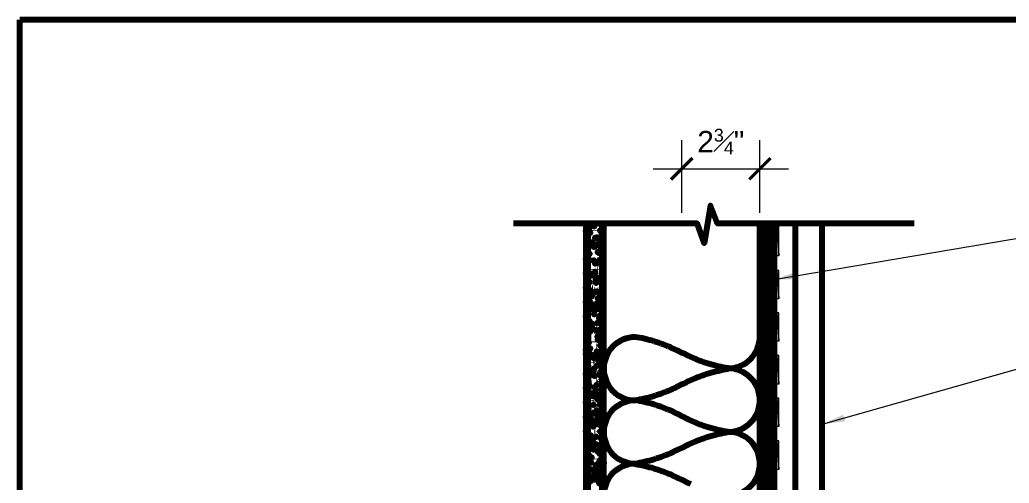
# Model space of a CAD drawing. Extents: x 157.9 to 227.5, y 0 to 46.
# Drawn here: x 157.95 to 192.7, y 29.68 to 45.96 of the extents above; entities that cross this region are included whole.
import ezdxf

# ---------------------------------------------------------------- set-up
doc = ezdxf.new("R2010")
doc.units = 0
doc.header["$MEASUREMENT"] = 0
for name, color, linetype, lineweight in [('Dt-Dim', 3, 'Continuous', 20), ('Dt-Line 1', 9, 'Continuous', 0), ('Dt-Line 2', 6, 'Continuous', 9), ('Dt-Line 3', 7, 'Continuous', 15), ('Dt-Line 4', 1, 'Continuous', 25), ('Dt-Line 5', 54, 'Continuous', 50), ('Dt-Text', 121, 'Continuous', 20)]:
    doc.layers.add(name, color=color, linetype=linetype, lineweight=lineweight)
doc.styles.get("Standard").update_dxf_attribs({"font": 'Arial.ttf'})
doc.dimstyles.new('1 & 1 Half111', dxfattribs={"dimtxt": 0.75, "dimasz": 0.75, "dimexe": 1, "dimexo": 0.375, "dimgap": 0.5, "dimtad": 1, "dimdec": 4, "dimzin": 3, "dimdsep": 46, "dimlunit": 4, "dimtxsty": 'Standard', "dimblk": 'ARCHTICK', "dimcen": 0.09375, "dimdle": 1, "dimclrd": 253, "dimclre": 253, "dimclrt": 256, "dimadec": 0, "dimazin": 0, "dimtfac": 0.6, "dimtdec": 4, "dimtix": 1, "dimtmove": 2, "dimatfit": 0, "dimfxl": 1, "dimfrac": 1, "dimtolj": 1, "dimtzin": 0, "dimlwd": 9, "dimlwe": 9, "dimarcsym": 0})

# ---------------------------------------------------------------- blocks, each defined once
blk = doc.blocks.new('_ARCHTICK')
at = {"color": 0, "linetype": 'ByBlock', "const_width": 0.15}
blk.add_lwpolyline([(-0.5, -0.5), (0.5, 0.5)], dxfattribs=at)
blk = doc.blocks.new('*D4')
at = {"layer": 'Defpoints', "color": 0, "transparency": 16777216}
for p in [(183.941, 40.724), (181.197, 38.806), (183.941, 38.806)]:
    blk.add_point(p, dxfattribs=at)
at = {"layer": 'Dt-Dim', "color": 253, "lineweight": 9, "transparency": 16777216}
for p, q in [((181.197, 39.181), (181.197, 41.724)), ((183.941, 39.181), (183.941, 41.724)), ((180.197, 40.724), (184.941, 40.724))]:
    blk.add_line(p, q, dxfattribs=at)
at = {"layer": 'Dt-Dim', "color": 253, "lineweight": 9, "transparency": 16777216, "xscale": 0.75, "yscale": 0.75, "zscale": 0.75, "rotation": 180}
blk.add_blockref('_ARCHTICK', (181.197, 40.724), dxfattribs=at)
at = {"layer": 'Dt-Dim', "color": 253, "lineweight": 9, "transparency": 16777216, "xscale": 0.75, "yscale": 0.75, "zscale": 0.75}
blk.add_blockref('_ARCHTICK', (183.941, 40.724), dxfattribs=at)
at = {"layer": 'Dt-Dim', "transparency": 16777216, "insert": (182.569, 41.679), "char_height": 0.75, "attachment_point": 5}
blk.add_mtext('\\A1;2{\\H0.600000x;\\S3#4;}"', dxfattribs=at)

msp = doc.modelspace()

# ---------------------------------------------------------------- hatches: boundary and pattern name
at = {"layer": 'Dt-Line 2', "linetype": 'Continuous', "lineweight": 70}
msp.add_hatch(color=256, dxfattribs=at).paths.add_polyline_path([(184.60668, 38.80629), (184.54009, 38.80629), (184.54009, 37.66101), (184.60668, 37.66101)], flags=0)
at = {"layer": 'Dt-Line 2', "linetype": 'Continuous', "lineweight": 0}
for points in [[(184.60668, 37.15496), (184.54009, 37.15496), (184.54009, 36.15617), (184.60668, 36.15617)], [(184.60668, 35.66343), (184.54009, 35.66343), (184.54009, 34.66465), (184.60668, 34.66465)], [(184.60668, 34.15859), (184.54009, 34.15859), (184.54009, 33.1598), (184.60668, 33.1598)], [(184.60668, 32.66707), (184.54009, 32.66707), (184.54009, 31.66828), (184.60668, 31.66828)], [(184.60668, 31.16222), (184.54009, 31.16222), (184.54009, 30.16343), (184.60668, 30.16343)]]:
    msp.add_hatch(color=256, dxfattribs=at).paths.add_polyline_path(points, flags=0)

# ---------------------------------------------------------------- linework, layer by layer
at = {"layer": 'Dt-Line 1', "linetype": 'Continuous', "lineweight": 158}
for p, q in [((177.85486, 38.6598), (177.86818, 38.6598)), ((177.98803, 38.77965), (178.00135, 38.77965)), ((178.32096, 38.5799), (178.33428, 38.5799)), ((178.45413, 38.64648), (178.45413, 38.63316)), ((177.86818, 38.2736), (177.86818, 38.28692)), ((177.90813, 38.44672), (177.90813, 38.46004)), ((177.93476, 38.2736), (177.94808, 38.26029)), ((178.05462, 38.55326), (178.05462, 38.56658)), ((178.10789, 38.22033), (178.10789, 38.23365)), ((178.25438, 38.55326), (178.25438, 38.53994)), ((178.28101, 38.44672), (178.29433, 38.44672)), ((177.82823, 38.06053), (177.82823, 38.04721)), ((178.05462, 38.20701), (178.05462, 38.1937)), ((178.14784, 37.9673), (178.14784, 37.95399)), ((178.22774, 38.10048), (178.24106, 38.10048)), ((178.26769, 37.8874), (178.26769, 37.87408)), ((178.30765, 38.02057), (178.30765, 38.03389)), ((178.3476, 37.91404), (178.36091, 37.91404)), ((177.84154, 37.78086), (177.85486, 37.78086)), ((177.8815, 37.56779), (177.8815, 37.55448)), ((178.05462, 37.58111), (178.05462, 37.59443)), ((178.32096, 37.83414), (178.33428, 37.83414)), ((178.33428, 37.67433), (178.33428, 37.66101)), ((178.3476, 37.79418), (178.36091, 37.79418)), ((178.01467, 37.18159), (178.01467, 37.19491)), ((178.24106, 37.51452), (178.25438, 37.51452)), ((178.24106, 37.30145), (178.25438, 37.30145)), ((178.32096, 37.27481), (178.33428, 37.27481)), ((178.02798, 36.88862), (178.02798, 36.8753)), ((178.06794, 36.84866), (178.08125, 36.84866)), ((178.14784, 37.02178), (178.16116, 37.02178)), ((178.20111, 37.18159), (178.20111, 37.16828)), ((178.22774, 36.8753), (178.24106, 36.8753)), ((178.33428, 37.04842), (178.33428, 37.0351)), ((178.05462, 36.52905), (178.06794, 36.52905)), ((178.09457, 36.67554), (178.09457, 36.68885)), ((178.33428, 36.54237), (178.33428, 36.52905)), ((178.38755, 36.70217), (178.40087, 36.70217)), ((178.40087, 36.66222), (178.41418, 36.67554)), ((178.40087, 36.55569), (178.40087, 36.54237)), ((177.84154, 36.42251), (177.85486, 36.4092)), ((178.05462, 36.4092), (178.06794, 36.4092)), ((178.10789, 36.4891), (178.10789, 36.47578)), ((178.13452, 36.47578), (178.14784, 36.47578)), ((178.22774, 36.30266), (178.24106, 36.30266)), ((177.86818, 36.07627), (177.8815, 36.07627)), ((177.8815, 35.94309), (177.8815, 35.92978)), ((178.21443, 35.86319), (178.22774, 35.86319)), ((178.22774, 36.08958), (178.24106, 36.08958)), ((178.37423, 35.94309), (178.37423, 35.92978)), ((178.44082, 35.99636), (178.45413, 35.99636)), ((177.90813, 35.7167), (177.90813, 35.70338)), ((178.00135, 35.74334), (178.00135, 35.73002)), ((178.0413, 35.59685), (178.0413, 35.61016)), ((178.14784, 35.76997), (178.16116, 35.76997)), ((178.44082, 35.49031), (178.44082, 35.47699)), ((177.89481, 35.3305), (177.90813, 35.3305)), ((178.06794, 35.30387), (178.06794, 35.29055)), ((178.17447, 35.30387), (178.18779, 35.29055)), ((178.20111, 35.26392), (178.21443, 35.26392)), ((178.20111, 35.13074), (178.21443, 35.13074)), ((178.4275, 35.18402), (178.4275, 35.19733)), ((177.82823, 35.03752), (177.82823, 35.02421)), ((178.00135, 34.82445), (178.01467, 34.82445)), ((178.17447, 34.89104), (178.18779, 34.90435)), ((178.21443, 34.79781), (178.22774, 34.79781)), ((178.28101, 34.77118), (178.29433, 34.77118)), ((178.37423, 34.99757), (178.37423, 34.98426)), ((177.82823, 34.61137), (177.84154, 34.61137)), ((177.82823, 34.53147), (177.82823, 34.51816)), ((177.8815, 34.55811), (177.89481, 34.55811)), ((177.89481, 34.49152), (177.90813, 34.49152)), ((178.08125, 34.63801), (178.08125, 34.65133)), ((178.18779, 34.4782), (178.20111, 34.4782)), ((177.86818, 34.19854), (177.8815, 34.19854)), ((178.02798, 34.30508), (178.0413, 34.30508)), ((178.08125, 34.23849), (178.08125, 34.25181)), ((178.22774, 34.18523), (178.24106, 34.18523)), ((178.36091, 34.37167), (178.37423, 34.37167)), ((177.82823, 34.02542), (177.82823, 34.0121)), ((178.05462, 33.91888), (178.05462, 33.90556)), ((178.06794, 34.0121), (178.06794, 34.02542)), ((178.09457, 33.98547), (178.10789, 33.98547)), ((178.10789, 33.94551), (178.1212, 33.94551)), ((178.25438, 33.94551), (178.25438, 33.95883)), ((178.32096, 33.73244), (178.32096, 33.74576)), ((178.41418, 33.98547), (178.4275, 33.97215)), ((177.85486, 33.50605), (177.86818, 33.50605)), ((177.8815, 33.47942), (177.89481, 33.49273)), ((177.89481, 33.66586), (177.89481, 33.65254)), ((177.94808, 33.70581), (177.9614, 33.70581)), ((178.00135, 33.49273), (178.01467, 33.49273)), ((178.14784, 33.42614), (178.14784, 33.41283)), ((178.22774, 33.546), (178.24106, 33.546)), ((178.33428, 33.51937), (178.33428, 33.50605)), ((178.37423, 33.58595), (178.37423, 33.59927)), ((177.94808, 33.25302), (177.9614, 33.25302)), ((178.02798, 33.21307), (178.0413, 33.21307)), ((178.20111, 33.30629), (178.21443, 33.30629)), ((178.21443, 33.27966), (178.22774, 33.26634)), ((178.4275, 33.25302), (178.44082, 33.26634)), ((177.82823, 32.96004), (177.84154, 32.94673)), ((178.14784, 32.89346), (178.16116, 32.89346)), ((178.22774, 32.92009), (178.24106, 32.92009)), ((178.33428, 33.01331), (178.33428, 33)), ((177.82823, 32.34745), (177.82823, 32.33414)), ((177.93476, 32.36077), (177.94808, 32.36077)), ((177.98803, 32.60048), (177.98803, 32.58716)), ((178.01467, 32.37409), (178.02798, 32.37409)), ((178.02798, 32.64043), (178.02798, 32.65375)), ((178.16116, 32.57384), (178.16116, 32.56053)), ((178.33428, 32.50726), (178.33428, 32.49394)), ((177.98803, 32.26755), (178.00135, 32.26755)), ((178.18779, 32.3075), (178.20111, 32.3075)), ((178.21443, 32.20096), (178.21443, 32.18765)), ((177.89481, 31.68159), (177.90813, 31.68159)), ((177.92145, 31.85472), (177.92145, 31.8414)), ((178.18779, 31.9213), (178.18779, 31.93462)), ((178.24106, 31.82808), (178.25438, 31.82808)), ((178.41418, 31.93462), (178.41418, 31.9213)), ((178.13452, 31.44188), (178.14784, 31.44188)), ((178.14784, 31.52179), (178.16116, 31.52179)), ((178.28101, 31.49515), (178.28101, 31.48184)), ((177.82823, 31.00242), (177.82823, 30.9891)), ((177.85486, 31.25544), (177.85486, 31.26876)), ((177.94808, 31.10895), (177.9614, 31.10895)), ((177.98803, 31.24213), (178.00135, 31.24213)), ((177.98803, 31.04237), (177.98803, 31.05569)), ((178.02798, 31.16222), (178.0413, 31.16222)), ((178.0413, 30.94915), (178.05462, 30.94915)), ((178.13452, 30.94915), (178.13452, 30.96247)), ((178.14784, 31.04237), (178.16116, 31.02905)), ((178.24106, 30.93583), (178.24106, 30.94915)), ((177.89481, 30.6029), (177.90813, 30.6029)), ((178.17447, 30.80266), (178.18779, 30.80266)), ((178.44082, 30.74939), (178.45413, 30.74939)), ((177.82823, 30.49636), (177.82823, 30.48305)), ((177.8815, 30.46973), (177.8815, 30.45641)), ((178.17447, 30.36319), (178.17447, 30.34987)), ((178.21443, 30.53631), (178.21443, 30.523)), ((177.82823, 29.99031), (177.82823, 29.97699)), ((177.84154, 30.11016), (177.85486, 30.09685)), ((177.90813, 29.89709), (177.90813, 29.88377)), ((178.0413, 30.12348), (178.05462, 30.12348)), ((178.32096, 29.93704), (178.32096, 29.92373)), ((178.44082, 29.91041), (178.45413, 29.91041)), ((177.85486, 29.85714), (177.86818, 29.85714)), ((178.08125, 29.71065), (178.08125, 29.69733)), ((178.21443, 29.87046), (178.21443, 29.88377))]:
    msp.add_line(p, q, dxfattribs=at)
for points in [[(177.93476, 38.5799), (177.93476, 38.5799), (177.93476, 38.57991)], [(177.9614, 38.64648), (177.9614, 38.64648), (177.9614, 38.6465)], [(178.1212, 38.71307), (178.1212, 38.71307), (178.1212, 38.71308)], [(178.13452, 38.80629), (178.13452, 38.80629), (178.13452, 38.8063)], [(178.26769, 38.79297), (178.26769, 38.79297), (178.26769, 38.77965)], [(178.30765, 38.80629), (178.30765, 38.80629), (178.30765, 38.8063)], [(178.37423, 38.5799), (178.37423, 38.5799), (178.37423, 38.57991)], [(183.94082, 38.56658), (184.10062, 38.42009), (184.34033, 38.67312), (184.44687, 38.56658)], [(183.95413, 38.80629), (184.10062, 38.67312), (184.23379, 38.80629)], [(177.82823, 38.53994), (177.82823, 38.56658)], [(177.92145, 38.48668), (177.92145, 38.48668), (177.92145, 38.48669)], [(177.97472, 38.47336), (177.97472, 38.47336), (177.97472, 38.47337)], [(178.16116, 38.30023), (178.16116, 38.30023), (178.16116, 38.30025)], [(178.21443, 38.31355), (178.21443, 38.31355), (178.21443, 38.31357)], [(178.25438, 38.30023), (178.25438, 38.30023), (178.25438, 38.30025)], [(178.33428, 38.55326), (178.33428, 38.55326), (178.33428, 38.55328)], [(178.40087, 38.39346), (178.40087, 38.39346), (178.40087, 38.39347)], [(178.4275, 38.48668), (178.4275, 38.48668), (178.4275, 38.48669)], [(183.94082, 38.32687), (184.10062, 38.16707), (184.34033, 38.42009), (184.44687, 38.32687)], [(177.84154, 38.08716), (177.84154, 38.08716), (177.84154, 38.08718)], [(177.85486, 37.9673), (177.85486, 37.9673), (177.85486, 37.96732)], [(177.8815, 38.08716), (177.8815, 38.08716), (177.8815, 38.08718)], [(178.08125, 38.10048), (178.08125, 38.10048), (178.08125, 38.10049)], [(178.10789, 37.98063), (178.10789, 37.98063), (178.10789, 37.98064)], [(178.14784, 37.99394), (178.14784, 37.99394), (178.14784, 37.99396)], [(178.28101, 38.12711), (178.28101, 38.12711), (178.28101, 38.12712)], [(178.33428, 38.00726), (178.33428, 38.00726), (178.33428, 38.00727)], [(183.94082, 38.07385), (184.10062, 37.92736), (184.34033, 38.16707), (184.44687, 38.07385)], [(183.94082, 37.82082), (184.10062, 37.67433), (184.34033, 37.92736), (184.44687, 37.82082)], [(177.82823, 37.55448), (177.82823, 37.55448), (177.82823, 37.55449)], [(177.85486, 37.66101), (177.85486, 37.66101), (177.85486, 37.66103)], [(177.92145, 37.54115), (177.92145, 37.54115), (177.92145, 37.54117)], [(177.9614, 37.74092), (177.9614, 37.74092), (177.9614, 37.74093)], [(178.25438, 37.79418), (178.25438, 37.79418), (178.25438, 37.79419)], [(178.29433, 37.82082), (178.29433, 37.82082), (178.29433, 37.82083)], [(178.4275, 37.55448), (178.4275, 37.55448), (178.4275, 37.55449)], [(178.44082, 37.87408), (178.44082, 37.87408), (178.44082, 37.8741)], [(183.94082, 37.56779), (184.10062, 37.4213), (184.34033, 37.67433), (184.44687, 37.56779)], [(177.85486, 37.35471), (177.85486, 37.35471), (177.85486, 37.35473)], [(177.8815, 37.23486), (177.8815, 37.23486), (177.8815, 37.23488)], [(177.89481, 37.52784), (177.89481, 37.52784), (177.89481, 37.52785)], [(177.89481, 37.4213), (177.89481, 37.4213), (177.89481, 37.42132)], [(177.93476, 37.51452), (177.93476, 37.51452), (177.93476, 37.51454)], [(177.93476, 37.47457), (177.93476, 37.47457), (177.93476, 37.47458)], [(178.10789, 37.50121), (178.10789, 37.50121), (178.10789, 37.50122)], [(178.16116, 37.39467), (178.16116, 37.39467), (178.16116, 37.39468)], [(178.18779, 37.43462), (178.18779, 37.43462), (178.18779, 37.43463)], [(178.33428, 37.4213), (178.33428, 37.4213), (178.33428, 37.42132)], [(178.37423, 37.32808), (178.37423, 37.32808), (178.37423, 37.3281)], [(178.41418, 37.3414), (178.41418, 37.3414), (178.41418, 37.34141)], [(183.94082, 37.32808), (184.10062, 37.16828), (184.34033, 37.4213), (184.44687, 37.32808)], [(177.82823, 37.04842), (177.82823, 37.04842), (177.82823, 37.04843)], [(178.01467, 37.0351), (178.01467, 37.0351), (178.01467, 37.03511)], [(178.14784, 36.98184), (178.14784, 36.98184), (178.14784, 36.98185)], [(178.16116, 37.10169), (178.16116, 37.10169), (178.16116, 37.1017)], [(178.22774, 36.90193), (178.22774, 36.90193), (178.22774, 36.90195)], [(183.94082, 37.07506), (184.10062, 36.92857), (184.34033, 37.16828), (184.44687, 37.07506)], [(183.94082, 36.82203), (184.10062, 36.67554), (184.34033, 36.92857), (184.44687, 36.82203)], [(177.82823, 36.54237), (177.82823, 36.54237), (177.82823, 36.54238)], [(177.9614, 36.74213), (177.9614, 36.74213), (177.9614, 36.74214)], [(178.17447, 36.79539), (178.17447, 36.79539), (178.17447, 36.79541)], [(178.18779, 36.71549), (178.18779, 36.71549), (178.18779, 36.7155)], [(178.24106, 36.79539), (178.24106, 36.79539), (178.24106, 36.79541)], [(183.94082, 36.569), (184.10062, 36.42251), (184.34033, 36.67554), (184.44687, 36.569)], [(177.84154, 36.4891), (177.84154, 36.4891), (177.84154, 36.48911)], [(177.97472, 36.46246), (177.97472, 36.46246), (177.97472, 36.46248)], [(177.97472, 36.42251), (177.97472, 36.42251), (177.97472, 36.42253)], [(177.97472, 36.30266), (177.97472, 36.30266), (177.97472, 36.30267)], [(178.0413, 36.24939), (178.0413, 36.24939), (178.0413, 36.2494)], [(178.06794, 36.31598), (178.06794, 36.31598), (178.06794, 36.31599)], [(178.20111, 36.4092), (178.20111, 36.4092), (178.20111, 36.40921)], [(178.25438, 36.16949), (178.25438, 36.16949), (178.25438, 36.1695)], [(178.30765, 36.31598), (178.30765, 36.31598), (178.30765, 36.31599)], [(178.3476, 36.24939), (178.3476, 36.24939), (178.3476, 36.2494)], [(178.40087, 36.20944), (178.40087, 36.20944), (178.40087, 36.20945)], [(178.41418, 36.30266), (178.41418, 36.30266), (178.41418, 36.30267)], [(183.94082, 36.32929), (184.10062, 36.16949), (184.34033, 36.42251), (184.44687, 36.32929)], [(183.94082, 36.07627), (184.10062, 35.92978), (184.34033, 36.16949), (184.44687, 36.07627)], [(177.82823, 36.03631), (177.82823, 36.03631), (177.82823, 36.03633)], [(177.97472, 36.03631), (177.97472, 36.03631), (177.97472, 36.03633)], [(178.02798, 35.96973), (178.02798, 35.96973), (178.02798, 35.96974)], [(178.13452, 35.83656), (178.13452, 35.83656), (178.13452, 35.83657)], [(178.22774, 35.7966), (178.22774, 35.7966), (178.22774, 35.79662)], [(178.33428, 36.03631), (178.33428, 36.03631), (178.33428, 36.03633)], [(183.94082, 35.82324), (184.10062, 35.67675), (184.34033, 35.92978), (184.44687, 35.82324)], [(177.82823, 35.53026), (177.82823, 35.53026), (177.82823, 35.53027)], [(177.8815, 35.54358), (177.8815, 35.54358), (177.8815, 35.54359)], [(177.89481, 35.76997), (177.89481, 35.76997), (177.89481, 35.76998)], [(178.08125, 35.76997), (178.08125, 35.76997), (178.08125, 35.76998)], [(178.1212, 35.75665), (178.1212, 35.75665), (178.1212, 35.75667)], [(178.1212, 35.61016), (178.1212, 35.61016), (178.1212, 35.61018)], [(178.29433, 35.49031), (178.29433, 35.49031), (178.29433, 35.49032)], [(178.33428, 35.53026), (178.33428, 35.53026), (178.33428, 35.53027)], [(178.3476, 35.58353), (178.3476, 35.58353), (178.3476, 35.58354)], [(178.36091, 35.76997), (178.36091, 35.76997), (178.36091, 35.76998)], [(178.37423, 35.46367), (178.37423, 35.46367), (178.37423, 35.46369)], [(183.94082, 35.57021), (184.10062, 35.42372), (184.34033, 35.67675), (184.44687, 35.57021)], [(177.9614, 35.37045), (177.9614, 35.37045), (177.9614, 35.37047)], [(177.9614, 35.26392), (177.9614, 35.26392), (177.9614, 35.26393)], [(178.02798, 35.29055), (178.02798, 35.29055), (178.02798, 35.29056)], [(178.0413, 35.18402), (178.0413, 35.18402), (178.0413, 35.18403)], [(178.22774, 35.30387), (178.22774, 35.30387), (178.22774, 35.30388)], [(178.29433, 35.38377), (178.29433, 35.38377), (178.29433, 35.38378)], [(178.40087, 35.38377), (178.40087, 35.38377), (178.40087, 35.38378)], [(183.94082, 35.3305), (184.10062, 35.1707), (184.34033, 35.42372), (184.44687, 35.3305)], [(183.94082, 35.07748), (184.10062, 34.93099), (184.34033, 35.1707), (184.44687, 35.07748)], [(177.8815, 34.90435), (177.8815, 34.90435), (177.8815, 34.90437)], [(177.97472, 35.01089), (177.97472, 35.01089), (177.97472, 35.0109)], [(178.01467, 35.06416), (178.01467, 35.06416), (178.01467, 35.06417)], [(178.18779, 35.05084), (178.18779, 35.05084), (178.18779, 35.05085)], [(178.24106, 34.82445), (178.24106, 34.82445), (178.24106, 34.82446)], [(178.28101, 34.97094), (178.28101, 34.97094), (178.28101, 34.97095)], [(178.33428, 35.07748), (178.33428, 35.07748), (178.33428, 35.07749)], [(178.33428, 35.02421), (178.33428, 35.02421), (178.33428, 35.02422)], [(177.93476, 34.62469), (177.93476, 34.62469), (177.93476, 34.6247)], [(177.97472, 34.41162), (177.97472, 34.41162), (177.97472, 34.41163)], [(178.25438, 34.71791), (178.25438, 34.71791), (178.25438, 34.71792)], [(178.29433, 34.74455), (178.29433, 34.74455), (178.29433, 34.74456)], [(178.33428, 34.51816), (178.33428, 34.51816), (178.33428, 34.51817)], [(178.36091, 34.67796), (178.37423, 34.66465)], [(183.94082, 34.57142), (184.10062, 34.42494), (184.34033, 34.67796), (184.44687, 34.57142)], [(183.94082, 34.33172), (184.10062, 34.17191), (184.34033, 34.42494), (184.44687, 34.33172)], [(177.82823, 34.35835), (177.82823, 34.35835), (177.82823, 34.35836)], [(177.82823, 34.21186), (177.82823, 34.21186), (177.82823, 34.21187)], [(177.94808, 34.18523), (177.94808, 34.18523), (177.94808, 34.18524)], [(177.9614, 34.35835), (177.9614, 34.35835), (177.9614, 34.35836)], [(178.08125, 34.17191), (178.08125, 34.17191), (178.08125, 34.17192)], [(178.10789, 34.06537), (178.10789, 34.06537), (178.10789, 34.06538)], [(178.20111, 34.17191), (178.20111, 34.17191), (178.20111, 34.17192)], [(178.21443, 34.30508), (178.21443, 34.30508), (178.21443, 34.30509)], [(178.30765, 34.18523), (178.30765, 34.18523), (178.30765, 34.18524)], [(178.37423, 34.27844), (178.37423, 34.27844), (178.37423, 34.27846)], [(178.41418, 34.34503), (178.41418, 34.34503), (178.41418, 34.34505)], [(183.94082, 34.07869), (184.10062, 33.9322), (184.34033, 34.17191), (184.44687, 34.07869)], [(177.90813, 33.79903), (177.90813, 33.79903), (177.90813, 33.79904)], [(177.90813, 33.77239), (177.90813, 33.77239), (177.90813, 33.77241)], [(178.21443, 33.79903), (178.21443, 33.79903), (178.21443, 33.79904)], [(178.28101, 33.97215), (178.28101, 33.97215), (178.28101, 33.97216)], [(178.33428, 34.0121), (178.33428, 34.0121), (178.33428, 34.01212)], [(178.45413, 33.78571), (178.45413, 33.78571), (178.45413, 33.78572)], [(183.94082, 33.82566), (184.10062, 33.67917), (184.34033, 33.9322), (184.44687, 33.82566)], [(177.82823, 33.51937), (177.82823, 33.51937), (177.82823, 33.51938)], [(177.92145, 33.38619), (177.92145, 33.38619), (177.92145, 33.38621)], [(178.00135, 33.51937), (178.00135, 33.51937), (178.00135, 33.51938)], [(178.09457, 33.59927), (178.09457, 33.59927), (178.09457, 33.59928)], [(178.13452, 33.45278), (178.13452, 33.45278), (178.13452, 33.45279)], [(178.29433, 33.47942), (178.29433, 33.47942), (178.29433, 33.47943)], [(178.36091, 33.6259), (178.36091, 33.6259), (178.36091, 33.62592)], [(179.55542, 30.37195), (179.64099, 30.38626), (179.72624, 30.40202), (179.81116, 30.41924), (179.89572, 30.4379), (179.97992, 30.45801), (180.06373, 30.47955), (180.14713, 30.50252), (180.23011, 30.52691), (180.31265, 30.55272), (180.39472, 30.57994), (180.47632, 30.60856), (180.55741, 30.63858), (180.638, 30.67), (180.71805, 30.70279), (180.79754, 30.73697), (180.87647, 30.77252), (180.95481, 30.80943), (181.03255, 30.84771), (181.10965, 30.88734), (181.19551, 30.91671), (181.27198, 30.95769), (181.34909, 30.99732), (181.42682, 31.03559), (181.50516, 31.07251), (181.58409, 31.10806), (181.66359, 31.14223), (181.74364, 31.17503), (181.82422, 31.20644), (181.90532, 31.23646), (181.98691, 31.26509), (182.06899, 31.2923), (182.15152, 31.31811), (182.2345, 31.34251), (182.3179, 31.36548), (182.40171, 31.38702), (182.48591, 31.40712), (182.57048, 31.42579), (182.6554, 31.44301), (182.74065, 31.45877), (182.82622, 31.47728), (182.74065, 31.49158), (182.6554, 31.50735), (182.57048, 31.52457), (182.48591, 31.54323), (182.40171, 31.56334), (182.3179, 31.58488), (182.2345, 31.60785), (182.15152, 31.63224), (182.06899, 31.65805), (181.98691, 31.68527), (181.90532, 31.71389), (181.82422, 31.74391), (181.74364, 31.77532), (181.66359, 31.80812), (181.58409, 31.8423), (181.50516, 31.87784), (181.42682, 31.91476), (181.34909, 31.95304), (181.27198, 31.99267), (181.18571, 32.03558), (181.10923, 32.07655), (181.03212, 32.11618), (180.95438, 32.15445), (180.87603, 32.19136), (180.7971, 32.2269), (180.7176, 32.26107), (180.63755, 32.29385), (180.55696, 32.32526), (180.47586, 32.35527), (180.39426, 32.38389), (180.31218, 32.4111), (180.22965, 32.4369), (180.14667, 32.46128), (180.06326, 32.48424), (179.97945, 32.50578), (179.89525, 32.52588), (179.81068, 32.54453), (179.72576, 32.56174), (179.64051, 32.5775), (179.55542, 32.59592), (179.64099, 32.61023), (179.72624, 32.62599), (179.81116, 32.64321), (179.89572, 32.66188), (179.97992, 32.68198), (180.06373, 32.70352), (180.14713, 32.72649), (180.23011, 32.75089), (180.31265, 32.77669), (180.39472, 32.80391), (180.47632, 32.83253), (180.55741, 32.86256), (180.638, 32.89397), (180.71805, 32.92676), (180.79754, 32.96094), (180.87647, 32.99649), (180.95481, 33.0334), (181.03255, 33.07168), (181.10965, 33.11131), (181.18612, 33.15229), (181.27198, 33.18166), (181.34909, 33.22129), (181.42682, 33.25956), (181.50516, 33.29648), (181.58409, 33.33203), (181.66359, 33.36621), (181.74364, 33.399), (181.82422, 33.43041), (181.90532, 33.46044), (181.98691, 33.48906), (182.06899, 33.51628), (182.15152, 33.54209), (182.2345, 33.56648), (182.3179, 33.58945), (182.40171, 33.61099), (182.48591, 33.63109), (182.57048, 33.64976), (182.6554, 33.66698), (182.74065, 33.68274), (182.82622, 33.69705)], [(183.94082, 33.57263), (184.10062, 33.42614), (184.34033, 33.67917), (184.44687, 33.57263)], [(183.94082, 33.33293), (184.10062, 33.17312), (184.34033, 33.42614), (184.44687, 33.33293)], [(177.9614, 33.09322), (177.9614, 33.09322), (177.9614, 33.09323)], [(178.13452, 33.05326), (178.13452, 33.05326), (178.13452, 33.05328)], [(178.20111, 33.11985), (178.20111, 33.11985), (178.20111, 33.11986)], [(178.29433, 33.26634), (178.29433, 33.2397), (178.29433, 33.22639)], [(178.40087, 33.0799), (178.40087, 33.0799), (178.40087, 33.07991)], [(178.4275, 33.0799), (178.4275, 33.0799), (178.4275, 33.07991)], [(178.45413, 33.06658), (178.45413, 33.06658), (178.45413, 33.06659)], [(183.94082, 33.0799), (184.10062, 32.93341), (184.34033, 33.17312), (184.44687, 33.0799)], [(177.82823, 33.01331), (177.82823, 33.01331), (177.82823, 33.01332)], [(177.92145, 33), (177.92145, 33), (177.92145, 33.00001)], [(177.92145, 32.90677), (177.92145, 32.90677), (177.92145, 32.90679)], [(178.0413, 32.82687), (178.0413, 32.82687), (178.0413, 32.82688)], [(178.06794, 32.74697), (178.06794, 32.74697), (178.06794, 32.74698)], [(178.1212, 32.72033), (178.1212, 32.72033), (178.1212, 32.72035)], [(178.17447, 32.94673), (178.17447, 32.94673), (178.17447, 32.94674)], [(178.18779, 32.82687), (178.18779, 32.82687), (178.18779, 32.82688)], [(178.20111, 32.80024), (178.20111, 32.80024), (178.20111, 32.80025)], [(178.3476, 32.76029), (178.3476, 32.76029), (178.3476, 32.7603)], [(178.41418, 32.92009), (178.41418, 32.92009), (178.41418, 32.92011)], [(183.94082, 32.82687), (184.10062, 32.68038), (184.34033, 32.93341), (184.44687, 32.82687)], [(183.94082, 32.57384), (184.10062, 32.42736), (184.34033, 32.68038), (184.44687, 32.57384)], [(177.93476, 32.3874), (177.93476, 32.3874), (177.93476, 32.38742)], [(178.09457, 32.42736), (178.09457, 32.42736), (178.09457, 32.42737)], [(178.25438, 32.6138), (178.25438, 32.6138), (178.25438, 32.61381)], [(178.37423, 32.6138), (178.37423, 32.6138), (178.37423, 32.61381)], [(178.38755, 32.36077), (178.38755, 32.36077), (178.38755, 32.36078)], [(178.4275, 32.50726), (178.4275, 32.50726), (178.4275, 32.50727)], [(183.94082, 32.33414), (184.10062, 32.17433), (184.34033, 32.42736), (184.44687, 32.33414)], [(177.82823, 32.00121), (177.82823, 32.00121), (177.82823, 32.00122)], [(177.85486, 32.17433), (177.85486, 32.17433), (177.85486, 32.17434)], [(178.00135, 32.04116), (178.00135, 32.04116), (178.00135, 32.04117)], [(178.08125, 32.14769), (178.08125, 32.14769), (178.08125, 32.14771)], [(178.16116, 32.12106), (178.16116, 32.12106), (178.16116, 32.12107)], [(178.20111, 32.2276), (178.20111, 32.2276), (178.20111, 32.22761)], [(178.22774, 32.14769), (178.22774, 32.14769), (178.22774, 32.14771)], [(178.36091, 32.13438), (178.36091, 32.13438), (178.36091, 32.13439)], [(178.40087, 32.05447), (178.40087, 32.05447), (178.40087, 32.05449)], [(183.94082, 32.08111), (184.10062, 31.93462), (184.34033, 32.17433), (184.44687, 32.08111)], [(177.89481, 31.81476), (177.89481, 31.81476), (177.89481, 31.81478)], [(177.97472, 31.72154), (177.97472, 31.72154), (177.97472, 31.72156)], [(178.08125, 31.66828), (178.08125, 31.66828), (178.08125, 31.66829)], [(178.09457, 31.86803), (178.09457, 31.86803), (178.09457, 31.86805)], [(178.10789, 31.69491), (178.10789, 31.69491), (178.10789, 31.69492)], [(178.18779, 31.80145), (178.18779, 31.80145), (178.18779, 31.80146)], [(178.22774, 31.93462), (178.22774, 31.93462), (178.22774, 31.93463)], [(178.25438, 31.96126), (178.25438, 31.96126), (178.25438, 31.96127)], [(178.28101, 31.73486), (178.28101, 31.73486), (178.28101, 31.73487)], [(178.30765, 31.65496), (178.33428, 31.65496), (178.33428, 31.64164)], [(183.94082, 31.82808), (184.10062, 31.68159), (184.34033, 31.93462), (184.44687, 31.82808)], [(183.94082, 31.57506), (184.10062, 31.42857), (184.34033, 31.68159), (184.44687, 31.57506)], [(177.82823, 31.49515), (177.82823, 31.49515), (177.82823, 31.49517)], [(177.86818, 31.48184), (177.86818, 31.48184), (177.86818, 31.48185)], [(177.94808, 31.32203), (177.93476, 31.33535), (177.92145, 31.32203)], [(178.00135, 31.34866), (178.00135, 31.34866), (178.00135, 31.34868)], [(178.18779, 31.30871), (178.18779, 31.30871), (178.18779, 31.30872)], [(178.33428, 31.49515), (178.33428, 31.49515), (178.33428, 31.49517)], [(178.37423, 31.50847), (178.37423, 31.50847), (178.37423, 31.50848)], [(178.41418, 31.46852), (178.44082, 31.49515), (178.44082, 31.49515), (178.4275, 31.48184)], [(183.94082, 31.33535), (184.10062, 31.17554), (184.34033, 31.42857), (184.44687, 31.33535)], [(177.86818, 31.14891), (177.86818, 31.14891), (177.86818, 31.14892)], [(178.0413, 31.00242), (178.0413, 31.00242), (178.0413, 31.00243)], [(178.06794, 31.14891), (178.06794, 31.14891), (178.06794, 31.14892)], [(178.20111, 31.04237), (178.20111, 31.04237), (178.20111, 31.04238)], [(178.28101, 31.00242), (178.28101, 31.00242), (178.28101, 31.00243)], [(178.33428, 30.9891), (178.33428, 30.9891), (178.33428, 30.98911)], [(178.36091, 31.24213), (178.36091, 31.24213), (178.36091, 31.24214)], [(183.94082, 31.08232), (184.10062, 30.93583), (184.34033, 31.17554), (184.44687, 31.08232)], [(183.94082, 30.82929), (184.10062, 30.6828), (184.34033, 30.93583), (184.44687, 30.82929)], [(177.85486, 30.61622), (177.85486, 30.61622), (177.85486, 30.61623)], [(177.94808, 30.65617), (177.94808, 30.65617), (177.94808, 30.65618)], [(178.24106, 30.80266), (178.24106, 30.80266), (178.24106, 30.80267)], [(178.32096, 30.70944), (178.32096, 30.70944), (178.32096, 30.70945)], [(178.45413, 30.86924), (178.45413, 30.86924), (178.45413, 30.86926)], [(183.94082, 30.57627), (184.10062, 30.42978), (184.34033, 30.6828), (184.44687, 30.57627)], [(177.97472, 30.45641), (177.94808, 30.45641)], [(178.01467, 30.40314), (178.01467, 30.40314), (178.01467, 30.40316)], [(178.17447, 30.30992), (178.17447, 30.30992), (178.17447, 30.30994)], [(178.28101, 30.40314), (178.28101, 30.40314), (178.28101, 30.40316)], [(178.28101, 30.37651), (178.28101, 30.37651), (178.28101, 30.37652)], [(178.33428, 30.48305), (178.33428, 30.48305), (178.33428, 30.48306)], [(178.33428, 30.34987), (178.33428, 30.34987), (178.33428, 30.34989)], [(178.45413, 30.37651), (178.45413, 30.37651), (178.45413, 30.37652)], [(179.55494, 30.35451), (179.64051, 30.34021), (179.72576, 30.32445), (179.81068, 30.30724), (179.89525, 30.28859), (179.97945, 30.26849), (180.06326, 30.24695), (180.14667, 30.22399), (180.22965, 30.19961), (180.31218, 30.17381), (180.39426, 30.1466), (180.47586, 30.11798), (180.55696, 30.08797), (180.63755, 30.05657), (180.7176, 30.02378), (180.7971, 29.98961), (180.87603, 29.95407), (180.95438, 29.91716), (181.03212, 29.87889), (181.10923, 29.83927), (181.19551, 29.80968), (181.27198, 29.7687), (181.34909, 29.72907), (181.42682, 29.69079), (181.50516, 29.65387)], [(183.94082, 30.33656), (184.10062, 30.17675), (184.34033, 30.42978), (184.44687, 30.33656)], [(177.86818, 29.97699), (177.86818, 29.97699), (177.86818, 29.97701)], [(178.02798, 30.16343), (178.02798, 30.16343), (178.02798, 30.16345)], [(178.08125, 29.92373), (178.08125, 29.92373), (178.08125, 29.92374)], [(178.10789, 29.92373), (178.10789, 29.92373), (178.10789, 29.92374)], [(178.13452, 30.03026), (178.13452, 30.03026), (178.13452, 30.03027)], [(178.29433, 30.07021), (178.29433, 30.07021), (178.29433, 30.07023)], [(178.33428, 29.97699), (178.33428, 29.97699), (178.33428, 29.97701)], [(178.38755, 30.0569), (178.38755, 30.0569), (178.38755, 30.05691)], [(178.40087, 30.08353), (178.40087, 30.08353), (178.40087, 30.08354)], [(183.94082, 30.08353), (184.10062, 29.93704), (184.34033, 30.17675), (184.44687, 30.08353)], [(183.94082, 29.8305), (184.10062, 29.68401), (184.34033, 29.93704), (184.44687, 29.8305)], [(177.90813, 29.7506), (177.90813, 29.7506), (177.90813, 29.75062)], [(177.97472, 29.73728), (177.97472, 29.73728), (177.97472, 29.7373)], [(178.17447, 29.80387), (178.17447, 29.80387), (178.17447, 29.80388)], [(178.26769, 29.85714), (178.26769, 29.85714), (178.26769, 29.85715)], [(178.29433, 29.68401), (178.29433, 29.68401), (178.29433, 29.68403)], [(178.36091, 29.88377), (178.36091, 29.88377), (178.36091, 29.88379)], [(183.94082, 29.57748), (184.10062, 29.43099), (184.34033, 29.68401), (184.44687, 29.57748)]]:
    msp.add_lwpolyline(points, dxfattribs=at)
for points in [[(178.33428, 38.04721), (178.33428, 38.04722), (178.3476, 38.06053)], [(178.01467, 36.96852), (178.01467, 36.96853), (178.02798, 36.98184)], [(178.21443, 35.98305), (178.21443, 35.98306), (178.20111, 35.98305)], [(177.85486, 34.50484), (177.85486, 34.50485), (177.85486, 34.50484)], [(177.82823, 32.50726), (177.82823, 32.52059), (177.82823, 32.50726)], [(178.32096, 32.42736), (178.32096, 32.42737), (178.32096, 32.42736)], [(178.33428, 32.00121), (178.33428, 32.00122), (178.32096, 31.98789)], [(178.02798, 30.57627), (178.02798, 30.57628), (178.02798, 30.56295)], [(178.18779, 30.24334), (178.18779, 30.24335), (178.17447, 30.23002), (178.17447, 30.23002)]]:
    msp.add_lwpolyline(points, close=True, dxfattribs=at)
for points in [[(182.82622, 33.71457), (182.74065, 33.72887), (182.6554, 33.74464), (182.57048, 33.76185), (182.48591, 33.78052), (182.40171, 33.80063), (182.3179, 33.82217), (182.2345, 33.84514), (182.15152, 33.86953), (182.06899, 33.89534), (181.98691, 33.92256), (181.90532, 33.95118), (181.82422, 33.9812), (181.74364, 34.01261), (181.66359, 34.04541), (181.58409, 34.07958), (181.50516, 34.11513), (181.42682, 34.15205), (181.34909, 34.19033), (181.27198, 34.22996), (181.18571, 34.25955), (181.10923, 34.30053), (181.03212, 34.34015), (180.95438, 34.37842), (180.87603, 34.41533), (180.7971, 34.45087), (180.7176, 34.48504), (180.63755, 34.51783), (180.55696, 34.54923), (180.47586, 34.57924), (180.39426, 34.60786), (180.31218, 34.63507), (180.22965, 34.66087), (180.14667, 34.68525), (180.06326, 34.70821), (179.97945, 34.72975), (179.89525, 34.74985), (179.81068, 34.7685), (179.72576, 34.78571), (179.64051, 34.80147), (179.56612, 34.81113, 0.41421601), (178.45413, 33.69915, 0.41421503), (179.56612, 32.58716, 0.41421576), (178.45413, 31.47518, 0.41421552), (179.56612, 30.36319, 0.41421527), (178.45413, 29.25121, 0.41421521)], [(182.82883, 29.24455, 0.41421527), (183.94082, 30.35653, 0.41421527), (182.82883, 31.48184, 0.41421527), (183.94082, 32.59382, 0.41421552), (182.82622, 33.71457, 0.41421527), (183.94082, 34.82445), (184.10062, 34.67796), (184.34033, 34.93099), (184.44687, 34.82445)]]:
    msp.add_lwpolyline(points, format="xyb", dxfattribs=at)
for p in [(177.93476, 38.5799), (177.9614, 38.64648), (178.1212, 38.71307), (178.13452, 38.80629), (178.30765, 38.80629), (178.37423, 38.5799), (177.82823, 38.53994), (177.92145, 38.48668), (177.97472, 38.47336), (178.16116, 38.30023), (178.21443, 38.31355), (178.25438, 38.30023), (178.33428, 38.55326), (178.40087, 38.39346), (178.4275, 38.48668), (177.84154, 38.08716), (177.85486, 37.9673), (177.8815, 38.08716), (178.08125, 38.10048), (178.10789, 37.98063), (178.14784, 37.99394), (178.28101, 38.12711), (178.33428, 38.04721), (178.33428, 38.00726), (177.82823, 37.55448), (177.85486, 37.66101), (177.92145, 37.54115), (177.9614, 37.74092), (178.25438, 37.79418), (178.29433, 37.82082), (178.4275, 37.55448), (178.44082, 37.87408), (177.85486, 37.35471), (177.8815, 37.23486), (177.89481, 37.52784), (177.89481, 37.4213), (177.93476, 37.51452), (177.93476, 37.47457), (178.10789, 37.50121), (178.16116, 37.39467), (178.18779, 37.43462), (178.32096, 37.52784), (178.33428, 37.4213), (178.37423, 37.32808), (178.41418, 37.3414), (177.82823, 37.04842), (178.01467, 37.0351), (178.01467, 36.96852), (178.14784, 36.98184), (178.16116, 37.10169), (178.22774, 36.90193), (177.82823, 36.54237), (177.9614, 36.74213), (178.17447, 36.79539), (178.18779, 36.71549), (178.24106, 36.79539), (177.84154, 36.4891), (177.97472, 36.46246), (177.97472, 36.42251), (177.97472, 36.30266), (178.0413, 36.24939), (178.06794, 36.31598), (178.20111, 36.4092), (178.25438, 36.16949), (178.30765, 36.31598), (178.3476, 36.24939), (178.40087, 36.20944), (178.41418, 36.30266), (177.82823, 36.03631), (177.97472, 36.03631), (178.02798, 35.96973), (178.13452, 35.83656), (178.20111, 35.98305), (178.21443, 35.98305), (178.22774, 35.7966), (178.33428, 36.03631), (177.82823, 35.53026), (177.8815, 35.54358), (177.89481, 35.76997), (178.08125, 35.76997), (178.1212, 35.75665), (178.1212, 35.61016), (178.29433, 35.49031), (178.33428, 35.53026), (178.3476, 35.58353), (178.36091, 35.76997), (178.37423, 35.46367), (177.9614, 35.37045), (177.9614, 35.26392), (178.02798, 35.29055), (178.0413, 35.18402), (178.22774, 35.30387), (178.29433, 35.38377), (178.40087, 35.38377), (177.8815, 34.90435), (177.97472, 35.01089), (178.01467, 35.06416), (178.18779, 35.05084), (178.24106, 34.82445), (178.26769, 34.8644), (178.28101, 34.97094), (178.33428, 35.07748), (178.33428, 35.02421), (177.85486, 34.50484), (177.93476, 34.62469), (177.97472, 34.41162), (178.25438, 34.71791), (178.29433, 34.74455), (178.33428, 34.51816), (178.3476, 34.67796), (178.37423, 34.66465), (177.82823, 34.35835), (177.82823, 34.21186), (177.94808, 34.18523), (177.9614, 34.35835), (178.08125, 34.17191), (178.10789, 34.06537), (178.20111, 34.17191), (178.21443, 34.30508), (178.30765, 34.18523), (178.37423, 34.27844), (178.41418, 34.34503), (177.90813, 33.79903), (177.90813, 33.77239), (178.21443, 33.79903), (178.28101, 33.97215), (178.33428, 34.0121), (178.45413, 33.78571), (177.82823, 33.51937), (177.92145, 33.38619), (178.00135, 33.51937), (178.09457, 33.59927), (178.1212, 33.70581), (178.13452, 33.45278), (178.29433, 33.47942), (178.36091, 33.6259), (177.9614, 33.09322), (178.13452, 33.05326), (178.20111, 33.11985), (178.40087, 33.0799), (178.4275, 33.0799), (178.45413, 33.06658), (177.82823, 33.01331), (177.92145, 33), (177.92145, 32.90677), (178.0413, 32.82687), (178.06794, 32.74697), (178.1212, 32.72033), (178.17447, 32.94673), (178.18779, 32.82687), (178.20111, 32.80024), (178.3476, 32.76029), (178.41418, 32.92009), (177.82823, 32.52058), (177.82823, 32.50726), (177.82823, 32.50726), (177.93476, 32.3874), (178.09457, 32.42736), (178.25438, 32.6138), (178.32096, 32.42736), (178.32096, 32.42736), (178.37423, 32.6138), (178.38755, 32.36077), (178.4275, 32.50726), (177.82823, 32.00121), (177.85486, 32.17433), (178.00135, 32.04116), (178.08125, 32.14769), (178.16116, 32.12106), (178.20111, 32.2276), (178.22774, 32.14769), (178.33428, 32.00121), (178.36091, 32.13438), (178.40087, 32.05447), (177.89481, 31.81476), (177.97472, 31.72154), (178.08125, 31.66828), (178.09457, 31.86803), (178.10789, 31.69491), (178.18779, 31.80145), (178.22774, 31.93462), (178.25438, 31.96126), (178.28101, 31.73486), (177.82823, 31.49515), (177.86818, 31.48184), (177.94808, 31.32203), (178.00135, 31.34866), (178.18779, 31.30871), (178.33428, 31.49515), (178.37423, 31.50847), (178.4275, 31.49515), (177.86818, 31.14891), (178.0413, 31.00242), (178.06794, 31.14891), (178.20111, 31.04237), (178.28101, 31.00242), (178.33428, 30.9891), (178.36091, 31.24213), (177.85486, 30.61622), (177.94808, 30.65617), (178.09457, 30.85593), (178.24106, 30.80266), (178.32096, 30.70944), (178.36091, 30.77602), (178.45413, 30.86924), (177.97472, 30.45641), (178.01467, 30.40314), (178.02798, 30.57627), (178.17447, 30.30992), (178.18779, 30.24334), (178.28101, 30.40314), (178.28101, 30.37651), (178.33428, 30.48305), (178.33428, 30.34987), (178.45413, 30.37651), (177.86818, 29.97699), (178.02798, 30.16343), (178.08125, 29.92373), (178.10789, 29.92373), (178.13452, 30.03026), (178.17447, 30.23002), (178.29433, 30.07021), (178.33428, 29.97699), (178.38755, 30.0569), (178.40087, 30.08353), (177.90813, 29.7506), (177.97472, 29.73728), (178.17447, 29.80387), (178.26769, 29.85714), (178.29433, 29.68401), (178.36091, 29.88377)]:
    msp.add_point(p, dxfattribs=at)
at = {"layer": 'Dt-Line 2', "linetype": 'Continuous', "lineweight": 0}
for points in [[(184.60668, 38.80629), (184.54009, 38.80629), (184.60668, 37.66101), (184.54009, 37.66101), (184.54009, 38.80629), (184.60668, 37.66101)], [(184.60668, 37.15496), (184.54009, 37.15496), (184.60668, 36.15617), (184.54009, 36.15617), (184.54009, 37.15496), (184.60668, 36.15617)], [(184.60668, 35.66343), (184.54009, 35.66343), (184.60668, 34.66465), (184.54009, 34.66465), (184.54009, 35.66343), (184.60668, 34.66465)], [(184.60668, 34.15859), (184.54009, 34.15859), (184.60668, 33.1598), (184.54009, 33.1598), (184.54009, 34.15859), (184.60668, 33.1598)], [(184.60668, 32.66707), (184.54009, 32.66707), (184.60668, 31.66828), (184.54009, 31.66828), (184.54009, 32.66707), (184.60668, 31.66828)], [(184.60668, 31.16222), (184.54009, 31.16222), (184.60668, 30.16343), (184.54009, 30.16343), (184.54009, 31.16222), (184.60668, 30.16343)]]:
    msp.add_lwpolyline(points, close=True, dxfattribs=at)
at = {"layer": 'Dt-Line 3', "linetype": 'Continuous', "lineweight": 211}
for p, q in [((177.82823, 38.80629), (177.82823, 19.58959)), ((186.11152, 38.80629), (186.11152, 12.83777))]:
    msp.add_line(p, q, dxfattribs=at)
at = {"layer": 'Dt-Line 3', "linetype": 'Continuous', "lineweight": 158}
for p, q in [((177.89481, 38.80629), (177.89481, 19.58959)), ((178.38755, 38.80629), (178.38755, 19.58959)), ((184.10062, 13.59685), (184.10062, 38.80629)), ((184.34033, 13.59685), (184.34033, 38.80629))]:
    msp.add_line(p, q, dxfattribs=at)
at = {"layer": 'Dt-Line 3', "linetype": 'Continuous', "lineweight": 211}
for points in [[(167.37423, 19.58959), (178.45413, 19.58959), (178.45413, 38.80629)], [(185.17932, 38.80629), (185.17932, 16.83293), (185.17932, 12.83777), (184.65994, 12.83777), (184.65994, 13.35714), (180.93113, 13.35714), (180.93113, 12.83777), (167.37423, 12.83777)], [(184.44687, 38.80629), (184.44687, 13.59685), (183.94082, 13.59685), (183.94082, 38.80629)]]:
    msp.add_lwpolyline(points, dxfattribs=at)
at = {"layer": 'Dt-Line 4', "linetype": 'Continuous', "lineweight": 211}
msp.add_lwpolyline([(189.36091, 38.80629), (182.44929, 38.80629), (182.20958, 39.4322), (181.98319, 38.11379), (181.74348, 38.80629), (175.28464, 38.80629)], dxfattribs=at)
at = {"layer": 'Dt-Line 5', "linetype": 'Continuous', "lineweight": 211}
for points in [[(227.45127, 0), (157.94566, 0), (157.94566, 2.25303), (157.94566, 45.95762)], [(227.45127, 45.95762), (157.94566, 45.95762)]]:
    msp.add_lwpolyline(points, dxfattribs=at)

# ---------------------------------------------------------------- dimensions: what is measured, and where the dimension line sits
at = {"layer": 'Dt-Dim'}
dim = msp.add_linear_dim(base=(183.94082, 40.72397), p1=(181.19748, 38.80629), p2=(183.94082, 38.80629), dimstyle='1 & 1 Half111', dxfattribs=at)
dim.commit()
dim.dimension.update_dxf_attribs({"geometry": '*D4', "text_midpoint": (182.56915, 41.67888)})

# ---------------------------------------------------------------- leaders
at = {"layer": 'Dt-Text'}
for points in [[(184.44687, 36.83535), (203.26406, 40.03147), (205.16842, 40.03147)], [(186.1781, 31.7615), (203.26406, 36.62227), (205.16842, 36.62227)]]:
    msp.add_leader(points, dimstyle='1 & 1 Half111', override={"dimgap": 0.5, "dimtad": 0}, dxfattribs=at)

doc.saveas('drawing.dxf')
